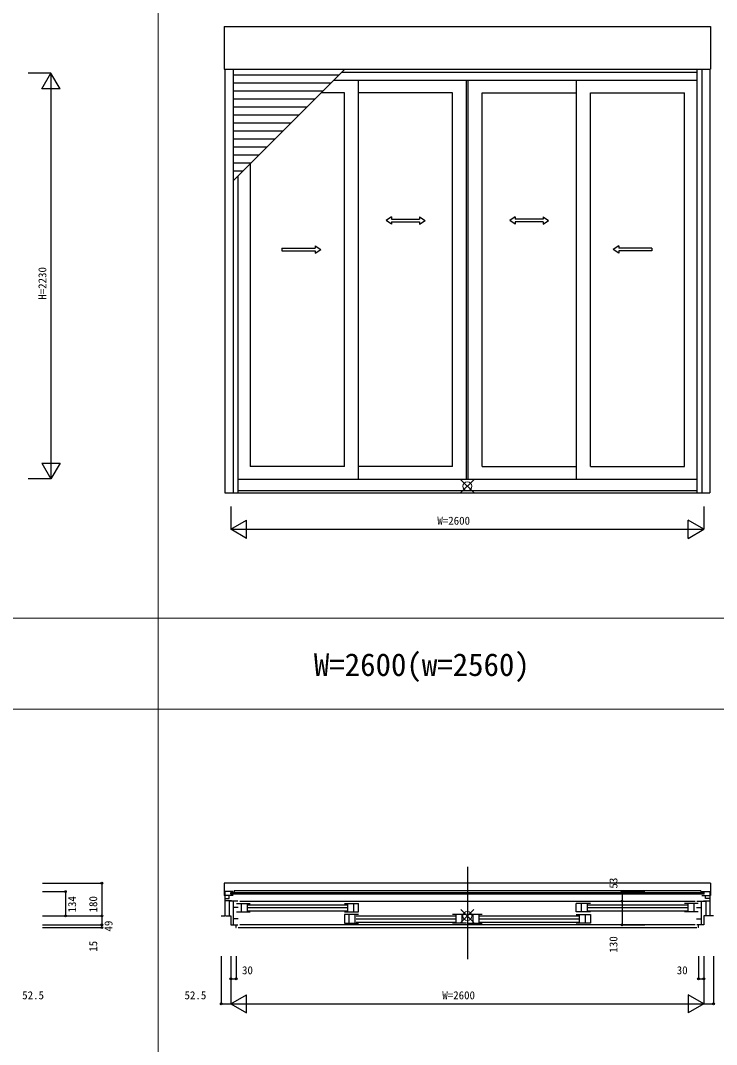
# Model space of a CAD drawing. Units: millimetres, scale not verified. Extents: x -13762 to 13750, y -10012 to 10000.
# Drawn here: x -10206 to -6381, y -4743 to 885 of the extents above; entities that cross this region are included whole.
import ezdxf
from ezdxf.enums import TextEntityAlignment as Align

# ---------------------------------------------------------------- set-up
doc = ezdxf.new("R2010")
doc.units = ezdxf.units.MM
doc.header["$LTSCALE"] = 50
for name, color, linetype in [('0-0_0', 3, 'Continuous'), ('0-1_YKK_A1', 4, 'Continuous'), ('0-3_YKK_B1', 4, 'Continuous'), ('0-9_YKK_N1', 2, 'Continuous')]:
    doc.layers.add(name, color=color, linetype=linetype)
doc.layers.add('0-7_YKK_F1', color=7, linetype='Continuous', lineweight=18)
doc.layers.add('0-8_YKK_IN', color=1, linetype='Continuous', lineweight=18)
doc.styles.add('ＭＳ ゴシック', font='')
doc.styles.get('ＭＳ ゴシック').set_extended_font_data('MS Gothic')

msp = doc.modelspace()

# ---------------------------------------------------------------- linework, layer by layer
at = {"layer": '0-1_YKK_A1'}
for p, q in [((-9086.3, 851.6), (-6413.3, 851.6)), ((-9086.3, 851.6), (-9086.3, 616.8)), ((-6413.3, 851.6), (-6413.3, 616.8)), ((-9086.3, 616.8), (-6413.3, 616.8)), ((-9082.3, 616.8), (-9082.3, -1711.2)), ((-9037.3, 616.8), (-9037.3, -1711.2)), ((-9037.3, 2.9), (-8423.4, 616.8)), ((-8456.4, 583.79), (-9037.3, 583.79)), ((-8439.9, 600.3), (-6488.8, 600.3)), ((-6488.8, 616.8), (-6488.8, -1711.2)), ((-6462.3, 616.8), (-6462.3, -1711.2)), ((-6417.3, 616.8), (-6417.3, -1711.2)), ((-8500.4, 539.79), (-9037.3, 539.79)), ((-8483.9, 556.3), (-6488.8, 556.3)), ((-8347.8, -1635.7), (-8347.8, 556.3)), ((-7754.8, -1635.7), (-7754.8, 556.3)), ((-7744.8, -1635.7), (-7744.8, 556.3)), ((-7151.8, 556.3), (-7151.8, -1635.7)), ((-8544.4, 495.79), (-9037.3, 495.79)), ((-8588.4, 451.79), (-9037.3, 451.79)), ((-8425.8, 487.3), (-8552.9, 487.3)), ((-8425.8, -1565.7), (-8425.8, 487.3)), ((-7830.8, 487.3), (-8347.8, 487.3)), ((-7830.8, -1565.7), (-7830.8, 487.3)), ((-7668.8, 487.3), (-7151.8, 487.3)), ((-7668.8, -1565.7), (-7668.8, 487.3)), ((-7073.8, 487.3), (-6556.8, 487.3)), ((-7073.8, -1565.7), (-7073.8, 487.3)), ((-6556.8, -1565.7), (-6556.8, 487.3)), ((-8632.4, 407.79), (-9037.3, 407.79)), ((-8676.4, 363.79), (-9037.3, 363.79)), ((-8720.4, 319.79), (-9037.3, 319.79)), ((-8764.4, 275.79), (-9037.3, 275.79)), ((-8808.4, 231.79), (-9037.3, 231.79)), ((-8852.4, 187.79), (-9037.3, 187.79)), ((-8896.4, 143.79), (-9037.3, 143.79)), ((-8940.4, 99.79), (-9037.3, 99.79)), ((-8942.8, 97.4), (-8942.8, -1565.7)), ((-8984.4, 55.79), (-9037.3, 55.79)), ((-9010.8, 29.4), (-9010.8, -1711.2)), ((-8165.97, -194.34), (-8195.97, -214.34)), ((-8165.97, -234.34), (-8195.97, -214.34)), ((-8165.97, -194.34), (-8165.97, -206.84)), ((-8165.97, -206.83), (-8012.64, -206.81)), ((-8165.97, -221.83), (-8012.63, -221.81)), ((-8165.97, -221.84), (-8165.97, -234.34)), ((-8012.64, -194.31), (-7982.64, -214.31)), ((-8012.64, -194.31), (-8012.64, -206.81)), ((-8012.63, -221.81), (-8012.62, -234.31)), ((-8012.62, -234.31), (-7982.64, -214.31)), ((-7486.96, -194.31), (-7516.96, -214.31)), ((-7486.98, -234.31), (-7516.96, -214.31)), ((-7486.97, -221.81), (-7486.98, -234.31)), ((-7333.63, -221.83), (-7486.97, -221.81)), ((-7486.96, -194.31), (-7486.96, -206.81)), ((-7333.63, -206.83), (-7486.96, -206.81)), ((-7333.63, -194.34), (-7303.63, -214.34)), ((-7333.63, -194.34), (-7333.63, -206.84)), ((-7333.63, -234.34), (-7303.63, -214.34)), ((-7333.63, -221.84), (-7333.63, -234.34)), ((-8768.97, -366.83), (-8585.63, -366.83)), ((-8768.97, -366.83), (-8768.97, -381.82)), ((-8768.97, -381.82), (-8585.63, -381.83)), ((-8585.63, -354.34), (-8555.63, -374.34)), ((-8585.63, -354.34), (-8585.63, -366.83)), ((-8585.63, -394.33), (-8555.63, -374.34)), ((-8585.63, -381.83), (-8585.63, -394.33)), ((-6917.98, -354.34), (-6947.98, -374.34)), ((-6917.98, -394.33), (-6947.98, -374.34)), ((-6917.98, -354.34), (-6917.98, -366.83)), ((-6736.64, -366.83), (-6917.98, -366.83)), ((-6736.64, -381.82), (-6917.98, -381.83)), ((-6917.98, -381.83), (-6917.98, -394.33)), ((-6736.64, -366.83), (-6736.64, -381.82)), ((-8425.8, -1565.7), (-8942.8, -1565.7)), ((-7830.8, -1565.7), (-8347.8, -1565.7)), ((-7668.8, -1565.7), (-7151.8, -1565.7)), ((-7073.8, -1565.7), (-6556.8, -1565.7)), ((-9010.8, -1635.7), (-6488.8, -1635.7)), ((-9082.3, -1711.2), (-6417.3, -1711.2)), ((-9010.8, -1698.2), (-6488.8, -1698.2))]:
    msp.add_line(p, q, dxfattribs=at)
at = {"layer": '0-3_YKK_B1'}
for p, q in [((-7749.8, -3765.8), (-7749.8, -4274.2)), ((-6413.3, -3856.2), (-6413.3, -3923.2)), ((-9082.3, -3923.2), (-9086.3, -3923.2)), ((-9037.3, -3923.2), (-9082.3, -3923.2)), ((-6467.3, -3897.3), (-6467.3, -3907.8)), ((-6462.3, -3923.2), (-6417.3, -3923.2)), ((-6449.3, -3915.8), (-6449.3, -3907.8)), ((-6417.3, -3923.2), (-6413.3, -3923.2)), ((-9046.8, -3953.3), (-9082.3, -3953.3)), ((-9046.8, -3955.2), (-9046.8, -3953.3)), ((-9035.8, -4085.2), (-9035.8, -3955.2)), ((-9008.8, -3990.4), (-9035.8, -3990.4)), ((-9018.8, -3966.9), (-8942.8, -3966.9)), ((-9000.8, -3955.2), (-6498.8, -3955.2)), ((-8993.8, -3966.9), (-8993.8, -4013.9)), ((-8960.8, -3966.9), (-8960.8, -4013.9)), ((-8956.8, -3974.4), (-8411.8, -3974.4)), ((-8411.8, -3990.9), (-8956.8, -3990.9)), ((-8425.8, -3966.9), (-8347.8, -3966.9)), ((-8407.8, -3966.9), (-8407.8, -4013.9)), ((-8374.8, -3966.9), (-8374.8, -4013.9)), ((-7073.8, -3966.9), (-7151.8, -3966.9)), ((-7124.8, -3966.9), (-7124.8, -4013.9)), ((-7091.8, -3966.9), (-7091.8, -4013.9)), ((-7087.8, -3974.4), (-6542.8, -3974.4)), ((-6542.8, -3990.9), (-7087.8, -3990.9)), ((-6480.8, -3966.9), (-6556.8, -3966.9)), ((-6538.8, -3966.9), (-6538.8, -4013.9)), ((-6505.8, -3966.9), (-6505.8, -4013.9)), ((-6490.8, -3990.4), (-6463.8, -3990.4)), ((-6463.8, -4085.2), (-6463.8, -3955.2)), ((-6452.8, -3955.2), (-6452.8, -3953.3)), ((-6452.8, -3953.3), (-6417.3, -3953.3)), ((-9102.3, -4036.2), (-9082.3, -4036.2)), ((-9018.8, -4013.9), (-8942.8, -4013.9)), ((-8956.8, -4007.4), (-8411.8, -4007.4)), ((-8398.8, -4075.9), (-8398.8, -4028.9)), ((-8365.8, -4075.9), (-8365.8, -4028.9)), ((-8361.8, -4036.4), (-7816.8, -4036.4)), ((-7754.8, -4028.9), (-7830.8, -4028.9)), ((-7812.8, -4028.9), (-7812.8, -4075.9)), ((-7779.8, -4028.9), (-7779.8, -4075.9)), ((-7668.8, -4028.9), (-7744.8, -4028.9)), ((-7719.8, -4028.9), (-7719.8, -4075.9)), ((-7686.8, -4028.9), (-7686.8, -4075.9)), ((-7682.8, -4036.4), (-7137.8, -4036.4)), ((-7133.8, -4075.9), (-7133.8, -4028.9)), ((-7100.8, -4075.9), (-7100.8, -4028.9)), ((-7087.8, -4007.4), (-6542.8, -4007.4)), ((-6480.8, -4013.9), (-6556.8, -4013.9)), ((-6397.3, -4036.2), (-6417.3, -4036.2)), ((-9008.8, -4052.4), (-9035.8, -4052.4)), ((-9009.8, -4100.2), (-6489.8, -4100.2)), ((-6498.8, -4085.2), (-9000.8, -4085.2)), ((-7816.8, -4052.9), (-8361.8, -4052.9)), ((-8361.8, -4069.4), (-7816.8, -4069.4)), ((-7754.8, -4075.9), (-7830.8, -4075.9)), ((-7744.8, -4075.9), (-7668.8, -4075.9)), ((-7137.8, -4052.9), (-7682.8, -4052.9)), ((-7682.8, -4069.4), (-7137.8, -4069.4)), ((-6490.8, -4052.4), (-6463.8, -4052.4))]:
    msp.add_line(p, q, dxfattribs=at)
for points in [[(-6413.3, -3856.2), (-9086.3, -3856.2), (-9086.3, -3923.2)], [(-9037.3, -3902.2), (-9082.3, -3902.2), (-9082.3, -4036.2)], [(-9082.3, -3939.4), (-9059.2, -3939.4), (-9059.2, -3923.2)], [(-6449.3, -3915.8), (-9050.3, -3915.8), (-9050.3, -3907.8), (-6449.3, -3907.8)], [(-6467.3, -3897.3), (-9032.3, -3897.3), (-9032.3, -3907.8)], [(-6462.3, -3902.2), (-6417.3, -3902.2), (-6417.3, -4036.2)], [(-6417.3, -3939.4), (-6440.4, -3939.4), (-6440.4, -3923.2)], [(-9010.8, -3955.2), (-9059.8, -3955.2), (-9059.8, -4035.2)], [(-8425.8, -4013.9), (-8347.8, -4013.9), (-8347.8, -3966.9)], [(-7073.8, -4013.9), (-7151.8, -4013.9), (-7151.8, -3966.9)], [(-6488.8, -3955.2), (-6439.8, -3955.2), (-6439.8, -4035.2)], [(-9079.8, -4035.2), (-9049.8, -4035.2), (-9049.8, -4085.2), (-9010.8, -4085.2)], [(-8347.8, -4028.9), (-8425.8, -4028.9), (-8425.8, -4075.9), (-8347.8, -4075.9)], [(-7151.8, -4028.9), (-7073.8, -4028.9), (-7073.8, -4075.9), (-7151.8, -4075.9)], [(-6419.8, -4035.2), (-6449.8, -4035.2), (-6449.8, -4085.2), (-6488.8, -4085.2)], [(-9022.3, -4100.2), (-9019.8, -4100.2), (-9019.8, -4085.2)], [(-6477.3, -4100.2), (-6479.8, -4100.2), (-6479.8, -4085.2)]]:
    msp.add_lwpolyline(points, dxfattribs=at)
at = {"layer": '0-7_YKK_F1'}
for p, q in [((-9449.8, -9999.7), (-9449.8, 9500.3)), ((-13749.8, -2399.7), (-3349.8, -2399.7)), ((-13749.8, -2899.7), (-3349.8, -2899.7))]:
    msp.add_line(p, q, dxfattribs=at)
at = {"layer": '0-7_YKK_F1', "color": 1}
msp.add_line((-13749.8, -2899.7), (-3349.8, -2899.7), dxfattribs=at)
at = {"layer": '0-8_YKK_IN'}
for p, q in [((-7714.44, -1639.35), (-7785.16, -1710.06)), ((-7714.44, -1710.06), (-7785.16, -1639.35)), ((-7714.44, -4000.85), (-7785.16, -4071.56)), ((-7714.44, -4071.56), (-7785.16, -4000.85))]:
    msp.add_line(p, q, dxfattribs=at)
for centre in [(-7749.8, -1674.7), (-7749.8, -4036.2)]:
    msp.add_circle(centre, 25, dxfattribs=at)
at = {"layer": '0-9_YKK_N1'}
for p, q in [((-10038.3, 595.3), (-10163.3, 595.3)), ((-10088.3, 508.7), (-10038.3, 595.3)), ((-9988.3, 508.7), (-10038.3, 595.3)), ((-9988.3, 508.7), (-10088.3, 508.7)), ((-10088.3, -1548.1), (-9988.3, -1548.1)), ((-10088.3, -1548.1), (-10038.3, -1634.7)), ((-9988.3, -1548.1), (-10038.3, -1634.7)), ((-9049.8, -1786.2), (-9049.8, -1911.2)), ((-6449.8, -1786.2), (-6449.8, -1911.2)), ((-9049.8, -1911.2), (-8963.2, -1861.2)), ((-9049.8, -1911.2), (-6449.8, -1911.2)), ((-8963.2, -1961.2), (-9049.8, -1911.2)), ((-8963.2, -1961.2), (-8963.2, -1861.2)), ((-6536.4, -1961.2), (-6536.4, -1861.2)), ((-6449.8, -1911.2), (-6536.4, -1861.2)), ((-6536.4, -1961.2), (-6449.8, -1911.2)), ((-10083.98, -3856.2), (-9758.98, -3856.2)), ((-9758.98, -3856.2), (-9758.98, -4036.2)), ((-6900.14, -3902.2), (-6775.14, -3902.2)), ((-6900.14, -3955.2), (-6775.14, -3955.2)), ((-10083.98, -4036.2), (-9758.98, -4036.2)), ((-9758.98, -4036.2), (-9758.98, -4085.2)), ((-10083.98, -4085.2), (-9758.98, -4085.2)), ((-10083.98, -4100.2), (-9758.98, -4100.2)), ((-9758.98, -4085.2), (-9758.98, -4100.2)), ((-9102.3, -4256.7), (-9102.3, -4519.2)), ((-9049.8, -4256.7), (-9049.8, -4519.2)), ((-9019.8, -4256.7), (-9019.8, -4381.7)), ((-6479.8, -4256.7), (-6479.8, -4381.7)), ((-6449.8, -4256.7), (-6449.8, -4519.2)), ((-6397.3, -4256.7), (-6397.3, -4519.2)), ((-9049.8, -4381.7), (-9019.8, -4381.7)), ((-6479.8, -4381.7), (-6449.8, -4381.7)), ((-9049.8, -4519.2), (-8963.2, -4469.2)), ((-8963.2, -4569.2), (-8963.2, -4469.2)), ((-6536.4, -4469.2), (-6536.4, -4569.2)), ((-6449.8, -4519.2), (-6536.4, -4469.2)), ((-9102.3, -4519.2), (-9049.8, -4519.2)), ((-9049.8, -4519.2), (-6449.8, -4519.2)), ((-9049.8, -4519.2), (-8963.2, -4569.2)), ((-6449.8, -4519.2), (-6536.4, -4569.2)), ((-6449.8, -4519.2), (-6397.3, -4519.2))]:
    msp.add_line(p, q, dxfattribs=at)
for points in [[(-10038.3, 595.3), (-10038.3, -1634.7), (-10163.3, -1634.7)], [(-10083.98, -3902.2), (-9958.98, -3902.2), (-9958.98, -4036.2)], [(-6900.14, -3902.2), (-6900.14, -4085.2), (-6775.14, -4085.2)]]:
    msp.add_lwpolyline(points, dxfattribs=at)
for centre in [(-9758.98, -3856.2), (-9958.98, -3902.2), (-6900.14, -3902.2), (-6900.14, -3955.2), (-9958.98, -4036.2), (-9758.98, -4036.2), (-9758.98, -4085.2), (-9758.98, -4100.2), (-6900.14, -4085.2), (-9049.8, -4381.7), (-9019.8, -4381.7), (-6479.8, -4381.7), (-6449.8, -4381.7), (-9102.3, -4519.2), (-6397.3, -4519.2)]:
    msp.add_circle(centre, 5, dxfattribs=at)

# ---------------------------------------------------------------- texts
at = {"layer": '0-0_0', "style": 'ＭＳ ゴシック'}
msp.add_text('W=2600(w=2560)', height=124.6, dxfattribs=at).set_placement((-8593.49, -2754.89), align=Align.BOTTOM_LEFT)
at = {"layer": '0-9_YKK_N1', "style": 'ＭＳ ゴシック'}
for s, p in [('H=2230', (-10050.3, -650)), ('53', (-6912.14, -3885.6)), ('134', (-9886.98, -4016.97)), ('180', (-9770.98, -4016.85)), ('49', (-9686.98, -4121.7)), ('130', (-6912.14, -4237.4)), ('15', (-9770.98, -4232.7))]:
    msp.add_text(s, height=43.99, rotation=90, dxfattribs=at).set_placement(p, align=Align.BOTTOM_LEFT)
for s, p in [('W=2600', (-7914.8, -1899.2)), ('30', (-8988.3, -4369.7)), ('30', (-6599.3, -4369.7)), ('52.5', (-10196.17, -4507.2)), ('52.5', (-9304.23, -4507.2)), ('W=2600', (-7887.62, -4507.2))]:
    msp.add_text(s, height=43.99, dxfattribs=at).set_placement(p, align=Align.BOTTOM_LEFT)

doc.saveas('drawing.dxf')
